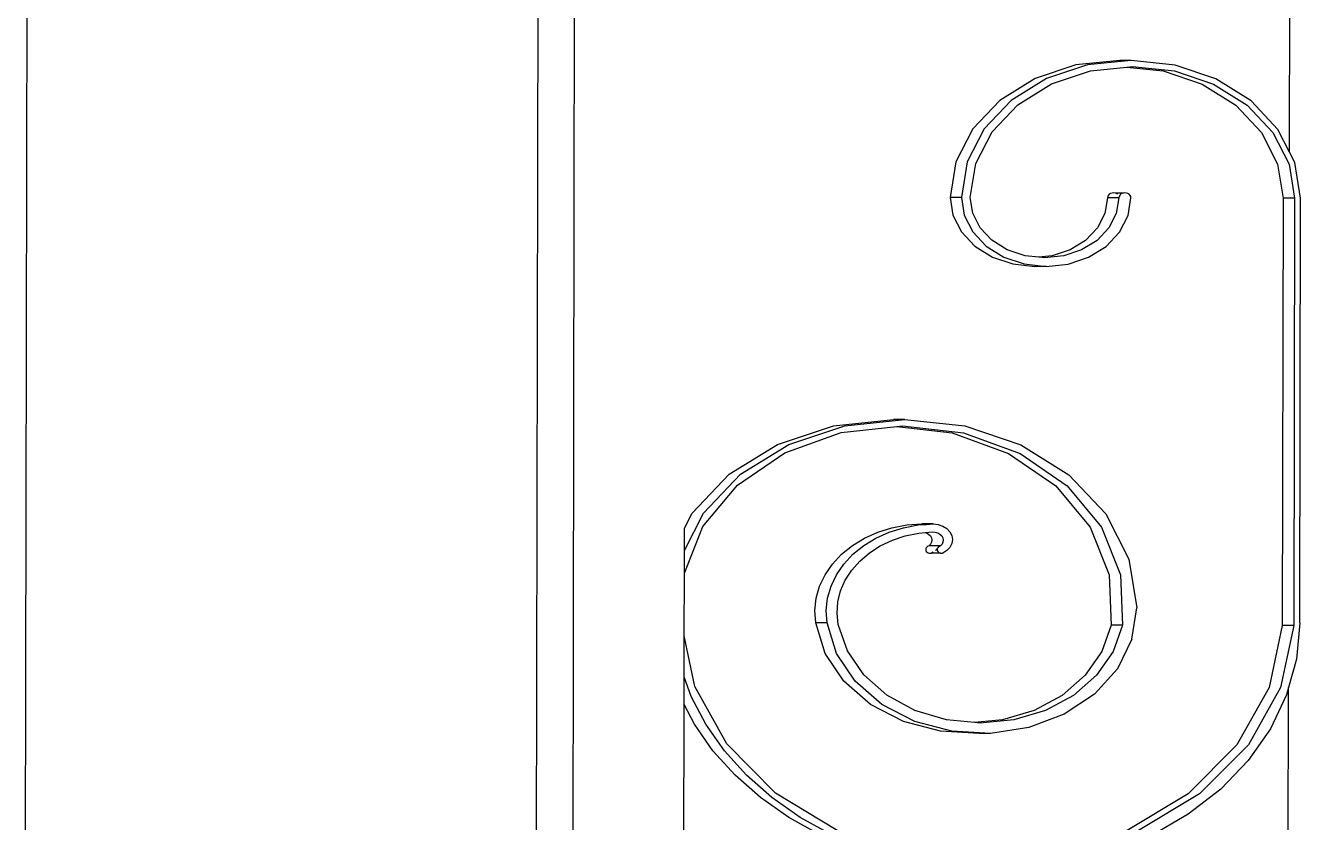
# Model space of a CAD drawing. Header units: millimetres. Extents: x 173236 to 801264, y -94969 to 615039.
# Drawn here: x 296721.5 to 297050.9, y -2504.6 to -2298.8 of the extents above; entities that cross this region are included whole.
import ezdxf

# ---------------------------------------------------------------- set-up
doc = ezdxf.new("R2010")
doc.units = ezdxf.units.MM
doc.header["$MEASUREMENT"] = 0
doc.layers.add('VOX-A-STAIRS-STEPS', color=140, linetype='Continuous')
doc.layers.add('VOX-A-WALL-PATT', color=233, linetype='Continuous')

# ---------------------------------------------------------------- blocks, each defined once
blk = doc.blocks.new('STAIR')
at = {"layer": 'VOX-A-WALL-PATT'}
for p, q in [((292354.9, 275.19), (292355.54, 623.46)), ((292169.18, -267.16), (292170.62, 522.13)), ((292160.18, -22.42), (292161.17, 516.74)), ((292028.41, 87.74), (292029.05, 439.28)), ((292299.74, 297.7), (292289.17, 294.17)), ((292302.68, 297.7), (292292.11, 294.17)), ((292311.08, 298.89), (292299.74, 297.7)), ((292314.01, 298.88), (292302.68, 297.7)), ((292303.52, 296.19), (292312.89, 297.18)), ((292314.01, 298.88), (292311.08, 298.89)), ((292312.89, 297.18), (292314.36, 297.33)), ((292312.89, 297.18), (292322.26, 296.16)), ((292325.35, 297.65), (292314.01, 298.88)), ((292314.36, 297.33), (292325.2, 296.16)), ((292335.9, 294.09), (292325.35, 297.65)), ((292289.17, 294.17), (292280.09, 288.55)), ((292292.11, 294.17), (292283.03, 288.55)), ((292293.42, 292.82), (292303.52, 296.19)), ((292322.26, 296.16), (292332.36, 292.75)), ((292325.2, 296.16), (292335.29, 292.75)), ((292344.96, 288.43), (292335.9, 294.09)), ((292284.73, 287.45), (292293.42, 292.82)), ((292332.36, 292.75), (292341.02, 287.34)), ((292335.29, 292.75), (292343.96, 287.34)), ((292280.09, 288.55), (292273.12, 281.22)), ((292283.03, 288.55), (292276.06, 281.21)), ((292278.07, 280.43), (292284.73, 287.45)), ((292341.02, 287.34), (292347.66, 280.3)), ((292343.96, 287.34), (292350.6, 280.3)), ((292351.91, 281.07), (292344.96, 288.43)), ((292273.12, 281.22), (292268.73, 272.67)), ((292276.06, 281.21), (292271.66, 272.66)), ((292273.87, 272.25), (292278.07, 280.43)), ((292347.66, 280.3), (292351.83, 272.11)), ((292350.6, 280.3), (292354.77, 272.11)), ((292354.9, 275.19), (292351.91, 281.07)), ((292356.27, 272.51), (292354.9, 275.19)), ((292268.73, 272.67), (292267.22, 263.48)), ((292271.66, 272.66), (292270.16, 263.48)), ((292272.42, 263.48), (292273.87, 272.25)), ((292351.83, 272.11), (292353.24, 263.33)), ((292354.77, 272.11), (292356.18, 263.32)), ((292357.74, 263.32), (292356.27, 272.51)), ((292270.16, 263.48), (292267.22, 263.48)), ((292267.22, 263.48), (292267.96, 258.89)), ((292270.16, 263.48), (292270.89, 258.89)), ((292273.07, 259.45), (292272.42, 263.48)), ((292307.94, 263.74), (292307.89, 263.41)), ((292308.1, 264.04), (292307.94, 263.74)), ((292308.35, 264.3), (292308.1, 264.04)), ((292308.67, 264.51), (292308.35, 264.3)), ((292309.05, 264.63), (292308.67, 264.51)), ((292309.45, 264.67), (292309.05, 264.63)), ((292309.86, 264.63), (292309.45, 264.67)), ((292310.23, 264.5), (292309.86, 264.63)), ((292311.98, 264.63), (292309.86, 264.63)), ((292310.56, 264.3), (292310.23, 264.5)), ((292310.88, 263.73), (292310.82, 263.41)), ((292311.03, 264.04), (292310.88, 263.73)), ((292311.28, 264.3), (292311.03, 264.04)), ((292311.61, 264.5), (292311.28, 264.3)), ((292311.98, 264.63), (292311.61, 264.5)), ((292312.39, 264.67), (292311.98, 264.63)), ((292312.79, 264.62), (292312.39, 264.67)), ((292313.17, 264.5), (292312.79, 264.62)), ((292313.49, 264.3), (292313.17, 264.5)), ((292313.74, 264.03), (292313.49, 264.3)), ((292313.9, 263.73), (292313.74, 264.03)), ((292313.95, 263.4), (292313.9, 263.73)), ((292307.89, 263.41), (292307.23, 259.39)), ((292310.82, 263.41), (292307.89, 263.41)), ((292310.82, 263.41), (292310.16, 259.38)), ((292313.19, 258.81), (292313.95, 263.4)), ((292353.24, 263.33), (292353.04, 153)), ((292356.18, 263.32), (292353.24, 263.33)), ((292356.18, 263.32), (292355.98, 152.99)), ((292357.54, 153.64), (292357.74, 263.32)), ((292267.96, 258.89), (292270.14, 254.61)), ((292270.89, 258.89), (292273.07, 254.6)), ((292274.98, 255.69), (292273.07, 259.45)), ((292307.23, 259.39), (292305.3, 255.64)), ((292310.16, 259.38), (292308.24, 255.63)), ((292311, 254.53), (292313.19, 258.81)), ((292270.14, 254.61), (292273.61, 250.93)), ((292273.07, 254.6), (292276.55, 250.92)), ((292278.03, 252.46), (292274.98, 255.69)), ((292305.3, 255.64), (292302.24, 252.42)), ((292308.24, 255.63), (292305.18, 252.41)), ((292307.51, 250.87), (292311, 254.53)), ((292273.61, 250.93), (292278.14, 248.1)), ((292276.55, 250.92), (292281.08, 248.09)), ((292282, 249.98), (292278.03, 252.46)), ((292302.24, 252.42), (292298.26, 249.95)), ((292305.18, 252.41), (292301.2, 249.95)), ((292302.97, 248.05), (292307.51, 250.87)), ((292278.14, 248.1), (292283.42, 246.32)), ((292281.08, 248.09), (292286.35, 246.31)), ((292286.63, 248.42), (292282, 249.98)), ((292290.13, 248.04), (292286.63, 248.42)), ((292293.63, 248.41), (292290.13, 248.04)), ((292291.6, 247.88), (292290.13, 248.04)), ((292296.57, 248.4), (292291.6, 247.88)), ((292298.26, 249.95), (292293.63, 248.41)), ((292301.2, 249.95), (292296.57, 248.4)), ((292297.69, 246.29), (292302.97, 248.05)), ((292283.42, 246.32), (292289.08, 245.7)), ((292286.35, 246.31), (292292.02, 245.7)), ((292292.02, 245.7), (292289.08, 245.7)), ((292292.02, 245.7), (292297.69, 246.29)), ((292222.62, 199.73), (292237.09, 204.56)), ((292225.55, 199.73), (292240.02, 204.56)), ((292237.09, 204.56), (292252.61, 206.19)), ((292239.13, 202.76), (292253.46, 204.36)), ((292240.02, 204.56), (292255.55, 206.18)), ((292255.55, 206.18), (292252.61, 206.19)), ((292253.46, 204.36), (292254.93, 204.53)), ((292253.46, 204.36), (292267.79, 202.7)), ((292254.93, 204.53), (292270.73, 202.7)), ((292255.55, 206.18), (292271.07, 204.5)), ((292271.07, 204.5), (292285.52, 199.62)), ((292224.54, 197.51), (292239.13, 202.76)), ((292267.79, 202.7), (292282.35, 197.41)), ((292270.73, 202.7), (292285.29, 197.4)), ((292210.18, 192.03), (292222.62, 199.73)), ((292213.12, 192.03), (292225.55, 199.73)), ((292285.52, 199.62), (292297.93, 191.87)), ((292212.32, 189.21), (292224.54, 197.51)), ((292282.35, 197.41), (292294.55, 189.06)), ((292285.29, 197.4), (292297.49, 189.06)), ((292200.63, 181.99), (292210.18, 192.03)), ((292203.57, 181.98), (292213.12, 192.03)), ((292297.93, 191.87), (292307.44, 181.79)), ((292203.4, 178.5), (292212.32, 189.21)), ((292294.55, 189.06), (292303.43, 178.32)), ((292297.49, 189.06), (292306.37, 178.31)), ((292198.61, 172.33), (292203.57, 181.98)), ((292198.62, 178.07), (292200.63, 181.99)), ((292307.44, 181.79), (292313.41, 170.06)), ((292198.6, 166.51), (292203.4, 178.5)), ((292198.61, 172.33), (292198.62, 178.07)), ((292248.55, 177.07), (292252.22, 178.21)), ((292251.49, 177.07), (292255.15, 178.2)), ((292252.22, 178.21), (292256.04, 178.92)), ((292255.15, 178.2), (292258.98, 178.92)), ((292256.04, 178.92), (292259.95, 179.2)), ((292258.98, 178.92), (292261.14, 179.07)), ((292262.89, 179.2), (292259.95, 179.2)), ((292259.95, 179.2), (292261.14, 179.07)), ((292261.14, 179.07), (292262.89, 179.2)), ((292262.89, 179.2), (292264.18, 179.06)), ((292264.18, 179.06), (292265.38, 178.65)), ((292265.38, 178.65), (292266.41, 178)), ((292266.41, 178), (292267.2, 177.17)), ((292303.43, 178.32), (292308.31, 166)), ((292306.37, 178.31), (292311.24, 166)), ((292241.98, 173.62), (292245.12, 175.53)), ((292244.92, 173.61), (292248.05, 175.53)), ((292245.12, 175.53), (292248.55, 177.07)), ((292248.05, 175.53), (292251.49, 177.07)), ((292249.2, 173.54), (292252.31, 175.01)), ((292252.31, 175.01), (292255.65, 176.11)), ((292255.65, 176.11), (292259.14, 176.82)), ((292259.14, 176.82), (292260.83, 176.97)), ((292260.83, 176.97), (292262.72, 177.13)), ((292260.83, 176.97), (292261.13, 176.88)), ((292261.13, 176.88), (292261.69, 176.55)), ((292261.69, 176.55), (292262.13, 176.11)), ((292262.13, 176.11), (292262.41, 175.6)), ((292262.41, 175.6), (292262.52, 175.05)), ((292262.52, 175.05), (292262.45, 174.49)), ((292262.72, 177.13), (292263.41, 177.08)), ((292263.41, 177.08), (292264.06, 176.88)), ((292264.06, 176.88), (292264.57, 176.58)), ((292264.57, 176.58), (292264.59, 176.55)), ((292264.57, 176.58), (292264.62, 176.55)), ((292264.62, 176.55), (292265.06, 176.11)), ((292265.06, 176.11), (292265.35, 175.6)), ((292265.35, 175.6), (292265.46, 175.04)), ((292265.46, 175.04), (292265.39, 174.48)), ((292267.2, 177.17), (292267.7, 176.19)), ((292267.7, 176.19), (292267.87, 175.14)), ((292267.87, 175.14), (292267.7, 174.1)), ((292198.6, 166.51), (292198.61, 172.33)), ((292236.85, 168.83), (292239.21, 171.37)), ((292239.21, 171.37), (292241.98, 173.62)), ((292239.78, 168.83), (292242.14, 171.37)), ((292242.14, 171.37), (292244.92, 173.61)), ((292243.9, 169.61), (292246.38, 171.72)), ((292246.38, 171.72), (292249.2, 173.54)), ((292260.97, 172.82), (292260.93, 172.57)), ((292260.93, 172.57), (292260.97, 172.32)), ((292261.08, 173.05), (292260.97, 172.82)), ((292260.97, 172.32), (292261.09, 172.09)), ((292261.27, 173.25), (292261.08, 173.05)), ((292261.09, 172.09), (292261.28, 171.89)), ((292261.51, 173.41), (292261.27, 173.25)), ((292261.28, 171.89), (292261.53, 171.74)), ((292261.8, 173.5), (292261.51, 173.41)), ((292261.53, 171.74), (292261.82, 171.65)), ((292262.2, 173.96), (292261.8, 173.5)), ((292264.45, 173.5), (292261.8, 173.5)), ((292261.82, 171.65), (292262.13, 171.62)), ((292262.13, 171.62), (292262.43, 171.65)), ((292262.45, 174.49), (292262.2, 173.96)), ((292262.82, 171.89), (292262.43, 171.65)), ((292264.74, 171.65), (292262.43, 171.65)), ((292263.89, 172.74), (292263.49, 172.32)), ((292263.89, 172.74), (292263.87, 172.57)), ((292263.87, 172.57), (292263.91, 172.32)), ((292263.9, 172.81), (292263.89, 172.74)), ((292264.02, 173.05), (292263.9, 172.81)), ((292263.91, 172.32), (292264.03, 172.09)), ((292264.2, 173.25), (292264.02, 173.05)), ((292264.03, 172.09), (292264.22, 171.89)), ((292264.45, 173.4), (292264.2, 173.25)), ((292264.22, 171.89), (292264.47, 171.74)), ((292264.73, 173.5), (292264.45, 173.4)), ((292264.45, 173.5), (292264.45, 173.4)), ((292264.73, 173.5), (292264.45, 173.5)), ((292264.47, 171.74), (292264.74, 171.65)), ((292265.14, 173.95), (292264.73, 173.5)), ((292264.74, 171.65), (292265.06, 171.61)), ((292265.06, 171.61), (292265.37, 171.65)), ((292265.39, 174.48), (292265.14, 173.95)), ((292266.4, 172.29), (292265.37, 171.65)), ((292267.2, 173.12), (292266.4, 172.29)), ((292267.7, 174.1), (292267.2, 173.12)), ((292234.94, 166.05), (292236.85, 168.83)), ((292237.88, 166.05), (292239.78, 168.83)), ((292241.81, 167.23), (292243.9, 169.61)), ((292313.41, 170.06), (292315.43, 157.48)), ((292198.57, 150.26), (292198.6, 166.51)), ((292233.53, 163.08), (292234.94, 166.05)), ((292236.47, 163.08), (292237.88, 166.05)), ((292240.15, 164.64), (292241.81, 167.23)), ((292308.31, 166), (292308.8, 153.08)), ((292311.24, 166), (292311.73, 153.07)), ((292232.65, 159.99), (292233.53, 163.08)), ((292235.59, 159.98), (292236.47, 163.08)), ((292238.25, 159.03), (292238.96, 161.89)), ((292238.96, 161.89), (292240.15, 164.64)), ((292232.31, 156.82), (292232.65, 159.99)), ((292235.24, 156.81), (292235.59, 159.98)), ((292238.05, 156.11), (292238.25, 159.03)), ((292232.51, 153.64), (292232.31, 156.82)), ((292235.45, 153.63), (292235.24, 156.81)), ((292238.36, 153.21), (292238.05, 156.11)), ((292314.15, 149.39), (292315.43, 157.48)), ((292234.98, 145.73), (292232.51, 153.64)), ((292235.45, 153.63), (292232.51, 153.64)), ((292237.91, 145.72), (292235.45, 153.63)), ((292240.71, 146.39), (292238.36, 153.21)), ((292308.8, 153.08), (292306.42, 146.27)), ((292311.73, 153.07), (292308.8, 153.08)), ((292311.73, 153.07), (292309.35, 146.26)), ((292353.04, 153), (292349.63, 136.95)), ((292355.98, 152.99), (292352.56, 136.94)), ((292355.98, 152.99), (292353.04, 153)), ((292357.54, 153.64), (292356.67, 144.26)), ((292198.55, 139.73), (292198.57, 150.26)), ((292201.29, 137.22), (292198.57, 150.26)), ((292314.15, 149.39), (292310.43, 141.81)), ((292239.79, 138.56), (292234.98, 145.73)), ((292242.73, 138.55), (292237.91, 145.72)), ((292244.97, 140.21), (292240.71, 146.39)), ((292306.42, 146.27), (292302.14, 140.1)), ((292309.35, 146.26), (292305.07, 140.1)), ((292310.43, 141.81), (292304.49, 135.22)), ((292356.67, 144.26), (292354.65, 136.96)), ((292198.54, 132.58), (292198.55, 139.73)), ((292200.39, 134.65), (292198.55, 139.73)), ((292246.66, 132.59), (292239.79, 138.56)), ((292249.6, 132.58), (292242.73, 138.55)), ((292250.88, 135), (292244.97, 140.21)), ((292302.14, 140.1), (292296.2, 134.92)), ((292305.07, 140.1), (292299.14, 134.91)), ((292209.54, 122.36), (292201.29, 137.22)), ((292304.49, 135.22), (292296.72, 130.04)), ((292349.63, 136.95), (292341.33, 122.12)), ((292352.56, 136.94), (292344.27, 122.11)), ((292354.13, 135.09), (292349.96, 126.31)), ((292354.65, 136.96), (292354.13, 135.09)), ((292354.48, 43.91), (292354.65, 136.96)), ((292198.39, 48.85), (292198.54, 132.58)), ((292201.22, 127.45), (292198.54, 132.58)), ((292204.16, 127.44), (292200.39, 134.65)), ((292255.15, 128.19), (292246.66, 132.59)), ((292258.08, 128.18), (292249.6, 132.58)), ((292258.14, 131.05), (292250.88, 135)), ((292296.2, 134.92), (292288.93, 131)), ((292299.14, 134.91), (292291.87, 130.99)), ((292266.33, 128.59), (292258.14, 131.05)), ((292273.53, 127.88), (292266.33, 128.59)), ((292280.74, 128.56), (292273.53, 127.88)), ((292283.67, 128.56), (292275, 127.74)), ((292288.93, 131), (292280.74, 128.56)), ((292291.87, 130.99), (292283.67, 128.56)), ((292296.72, 130.04), (292287.59, 126.59)), ((292205.98, 120.63), (292201.22, 127.45)), ((292208.92, 120.62), (292204.16, 127.44)), ((292264.71, 125.64), (292255.15, 128.19)), ((292267.65, 125.63), (292258.08, 128.18)), ((292274.76, 125.09), (292264.71, 125.64)), ((292277.7, 125.09), (292267.65, 125.63)), ((292275, 127.74), (292273.53, 127.88)), ((292287.59, 126.59), (292277.7, 125.09)), ((292349.96, 126.31), (292344.26, 118.13)), ((292222.13, 109.66), (292209.54, 122.36)), ((292277.7, 125.09), (292274.76, 125.09)), ((292341.33, 122.12), (292328.69, 109.46)), ((292344.27, 122.11), (292331.63, 109.46)), ((292211.67, 114.3), (292205.98, 120.63)), ((292214.61, 114.29), (292208.92, 120.62)), ((292344.26, 118.13), (292337.14, 110.7)), ((292218.22, 108.54), (292211.67, 114.3)), ((292221.16, 108.53), (292214.61, 114.29)), ((292238.27, 99.94), (292222.13, 109.66)), ((292328.69, 109.46), (292312.51, 99.8)), ((292331.63, 109.46), (292315.45, 99.8)), ((292337.14, 110.7), (292328.76, 104.2)), ((292225.54, 103.42), (292218.22, 108.54)), ((292228.47, 103.41), (292221.16, 108.53)), ((292233.53, 99.02), (292225.54, 103.42)), ((292236.47, 99.01), (292228.47, 103.41)), ((292328.76, 104.2), (292319.3, 98.75))]:
    blk.add_line(p, q, dxfattribs=at)

msp = doc.modelspace()

# ---------------------------------------------------------------- block references
at = {"layer": 'VOX-A-STAIRS-STEPS'}
msp.add_blockref('STAIR', (4693.14, -2606.66), dxfattribs=at)

doc.saveas('drawing.dxf')
